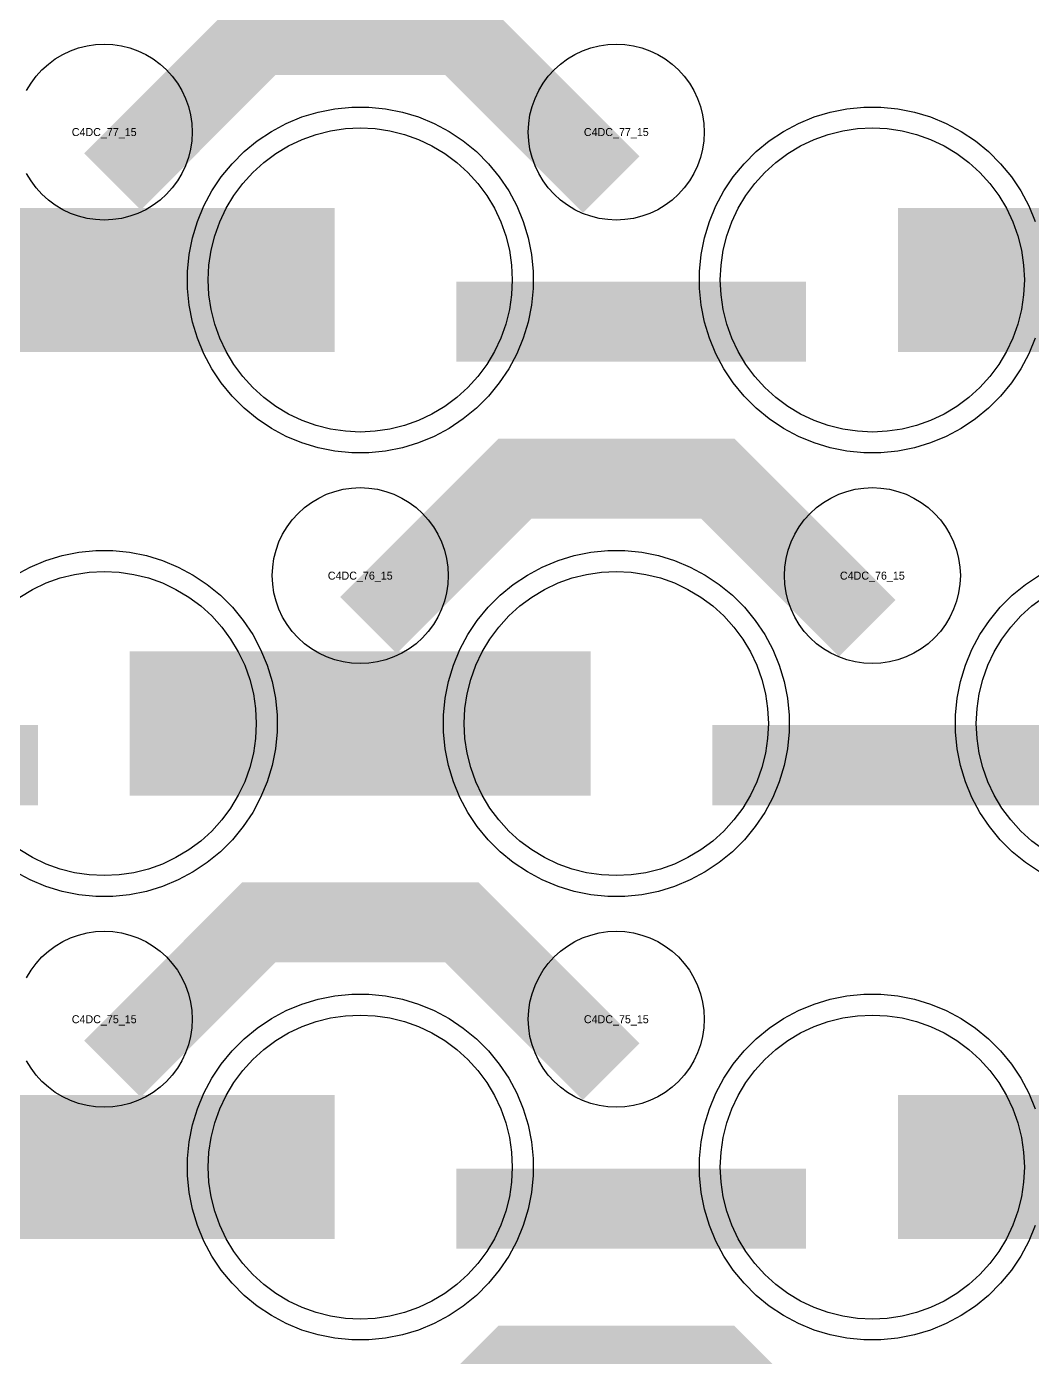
# Model space of a CAD drawing. Extents: x -11880 to 11880, y -14992 to 14992.
# Drawn here: x -7224.2 to -6910, y -4506.7 to -4091 of the extents above; entities that cross this region are included whole.
import ezdxf
from ezdxf.enums import TextEntityAlignment as Align

# ---------------------------------------------------------------- set-up
doc = ezdxf.new("R2010")
doc.units = 0
doc.header["$MEASUREMENT"] = 0
for name, color, linetype in [('GDS_775_DT_237', 138, 'CONTINUOUS'), ('RDL1_FS', 34, 'CONTINUOUS'), ('RDL_BS', 160, 'CONTINUOUS')]:
    doc.layers.add(name, color=color, linetype=linetype)

msp = doc.modelspace()

# ---------------------------------------------------------------- linework, layer by layer
at = {"layer": 'RDL1_FS'}
for points in [[(-7120, -4217.639), (-7124.657, -4217.41), (-7129.268, -4216.726), (-7133.791, -4215.594), (-7138.181, -4214.022), (-7142.395, -4212.03), (-7146.395, -4209.632), (-7150.14, -4206.854), (-7153.594, -4203.724), (-7156.724, -4200.27), (-7159.502, -4196.525), (-7161.9, -4192.525), (-7163.892, -4188.311), (-7165.464, -4183.921), (-7166.596, -4179.398), (-7167.28, -4174.787), (-7167.509, -4170.13), (-7167.28, -4165.473), (-7166.596, -4160.862), (-7165.464, -4156.339), (-7163.892, -4151.949), (-7161.9, -4147.735), (-7159.502, -4143.735), (-7156.724, -4139.99), (-7153.594, -4136.536), (-7150.14, -4133.406), (-7146.395, -4130.628), (-7142.395, -4128.23), (-7138.181, -4126.238), (-7133.791, -4124.666), (-7129.268, -4123.534), (-7124.657, -4122.85), (-7120, -4122.621), (-7115.343, -4122.85), (-7110.732, -4123.534), (-7106.209, -4124.666), (-7101.819, -4126.238), (-7097.605, -4128.23), (-7093.605, -4130.628), (-7089.86, -4133.406), (-7086.406, -4136.536), (-7083.276, -4139.99), (-7080.498, -4143.735), (-7078.1, -4147.735), (-7076.108, -4151.949), (-7074.536, -4156.339), (-7073.404, -4160.862), (-7072.72, -4165.473), (-7072.491, -4170.13), (-7072.72, -4174.787), (-7073.404, -4179.398), (-7074.536, -4183.921), (-7076.108, -4188.311), (-7078.1, -4192.525), (-7080.498, -4196.525), (-7083.276, -4200.27), (-7086.406, -4203.724), (-7089.86, -4206.854), (-7093.605, -4209.632), (-7097.605, -4212.03), (-7101.819, -4214.022), (-7106.209, -4215.594), (-7110.732, -4216.726), (-7115.343, -4217.41)], [(-6960, -4217.639), (-6964.657, -4217.41), (-6969.268, -4216.726), (-6973.791, -4215.594), (-6978.181, -4214.022), (-6982.395, -4212.03), (-6986.395, -4209.632), (-6990.14, -4206.854), (-6993.594, -4203.724), (-6996.724, -4200.27), (-6999.502, -4196.525), (-7001.9, -4192.525), (-7003.892, -4188.311), (-7005.464, -4183.921), (-7006.596, -4179.398), (-7007.28, -4174.787), (-7007.509, -4170.13), (-7007.28, -4165.473), (-7006.596, -4160.862), (-7005.464, -4156.339), (-7003.892, -4151.949), (-7001.9, -4147.735), (-6999.502, -4143.735), (-6996.724, -4139.99), (-6993.594, -4136.536), (-6990.14, -4133.406), (-6986.395, -4130.628), (-6982.395, -4128.23), (-6978.181, -4126.238), (-6973.791, -4124.666), (-6969.268, -4123.534), (-6964.657, -4122.85), (-6960, -4122.621), (-6955.343, -4122.85), (-6950.732, -4123.534), (-6946.209, -4124.666), (-6941.819, -4126.238), (-6937.605, -4128.23), (-6933.605, -4130.628), (-6929.86, -4133.406), (-6926.406, -4136.536), (-6923.276, -4139.99), (-6920.498, -4143.735), (-6918.1, -4147.735), (-6916.108, -4151.949), (-6914.536, -4156.339), (-6913.404, -4160.862), (-6912.72, -4165.473), (-6912.491, -4170.13), (-6912.72, -4174.787), (-6913.404, -4179.398), (-6914.536, -4183.921), (-6916.108, -4188.311), (-6918.1, -4192.525), (-6920.498, -4196.525), (-6923.276, -4200.27), (-6926.406, -4203.724), (-6929.86, -4206.854), (-6933.605, -4209.632), (-6937.605, -4212.03), (-6941.819, -4214.022), (-6946.209, -4215.594), (-6950.732, -4216.726), (-6955.343, -4217.41)]]:
    msp.add_lwpolyline(points, close=True, dxfattribs=at)
for points in [[(-7271.998, -4170.13, 45, 45, 0), (-7199.998, -4170.13, 45, 45, 0)], [(-7199.998, -4170.13, 45, 45, 0), (-7127.998, -4170.13, 45, 45, 0)], [(-6951.998, -4170.13, 45, 45, 0), (-6879.998, -4170.13, 45, 45, 0)]]:
    msp.add_lwpolyline(points, format="xyseb", dxfattribs=at)
at = {"layer": 'RDL1_FS', "color": 240, "true_color": 0xed1f24}
for points in [[(-7226.395, -4269.193), (-7222.395, -4266.795), (-7218.181, -4264.803), (-7213.791, -4263.231), (-7209.268, -4262.099), (-7204.657, -4261.415), (-7200, -4261.186), (-7195.343, -4261.415), (-7190.732, -4262.099), (-7186.209, -4263.231), (-7181.819, -4264.803), (-7177.605, -4266.795), (-7173.605, -4269.193), (-7169.86, -4271.971), (-7166.406, -4275.101), (-7163.276, -4278.555), (-7160.498, -4282.3), (-7158.1, -4286.3), (-7156.108, -4290.514), (-7154.536, -4294.904), (-7153.404, -4299.427), (-7152.72, -4304.038), (-7152.491, -4308.695), (-7152.72, -4313.352), (-7153.404, -4317.963), (-7154.536, -4322.486), (-7156.108, -4326.876), (-7158.1, -4331.09), (-7160.498, -4335.09), (-7163.276, -4338.835), (-7166.406, -4342.289), (-7169.86, -4345.419), (-7173.605, -4348.197), (-7177.605, -4350.595), (-7181.819, -4352.587), (-7186.209, -4354.159), (-7190.732, -4355.291), (-7195.343, -4355.975), (-7200, -4356.204), (-7204.657, -4355.975), (-7209.268, -4355.291), (-7213.791, -4354.159), (-7218.181, -4352.587), (-7222.395, -4350.595), (-7226.395, -4348.197)], [(-6906.395, -4348.197), (-6910.14, -4345.419), (-6913.594, -4342.289), (-6916.724, -4338.835), (-6919.502, -4335.09), (-6921.9, -4331.09), (-6923.892, -4326.876), (-6925.464, -4322.486), (-6926.596, -4317.963), (-6927.28, -4313.352), (-6927.509, -4308.695), (-6927.28, -4304.038), (-6926.596, -4299.427), (-6925.464, -4294.904), (-6923.892, -4290.514), (-6921.9, -4286.3), (-6919.502, -4282.3), (-6916.724, -4278.555), (-6913.594, -4275.101), (-6910.14, -4271.971), (-6906.395, -4269.193)]]:
    msp.add_lwpolyline(points, dxfattribs=at)
for points in [[(-7040, -4356.204), (-7044.657, -4355.975), (-7049.268, -4355.291), (-7053.791, -4354.159), (-7058.181, -4352.587), (-7062.395, -4350.595), (-7066.395, -4348.197), (-7070.14, -4345.419), (-7073.594, -4342.289), (-7076.724, -4338.835), (-7079.502, -4335.09), (-7081.9, -4331.09), (-7083.892, -4326.876), (-7085.464, -4322.486), (-7086.596, -4317.963), (-7087.28, -4313.352), (-7087.509, -4308.695), (-7087.28, -4304.038), (-7086.596, -4299.427), (-7085.464, -4294.904), (-7083.892, -4290.514), (-7081.9, -4286.3), (-7079.502, -4282.3), (-7076.724, -4278.555), (-7073.594, -4275.101), (-7070.14, -4271.971), (-7066.395, -4269.193), (-7062.395, -4266.795), (-7058.181, -4264.803), (-7053.791, -4263.231), (-7049.268, -4262.099), (-7044.657, -4261.415), (-7040, -4261.186), (-7035.343, -4261.415), (-7030.732, -4262.099), (-7026.209, -4263.231), (-7021.819, -4264.803), (-7017.605, -4266.795), (-7013.605, -4269.193), (-7009.86, -4271.971), (-7006.406, -4275.101), (-7003.276, -4278.555), (-7000.498, -4282.3), (-6998.1, -4286.3), (-6996.108, -4290.514), (-6994.536, -4294.904), (-6993.404, -4299.427), (-6992.72, -4304.038), (-6992.491, -4308.695), (-6992.72, -4313.352), (-6993.404, -4317.963), (-6994.536, -4322.486), (-6996.108, -4326.876), (-6998.1, -4331.09), (-7000.498, -4335.09), (-7003.276, -4338.835), (-7006.406, -4342.289), (-7009.86, -4345.419), (-7013.605, -4348.197), (-7017.605, -4350.595), (-7021.819, -4352.587), (-7026.209, -4354.159), (-7030.732, -4355.291), (-7035.343, -4355.975)], [(-7120, -4494.769), (-7124.657, -4494.54), (-7129.268, -4493.856), (-7133.791, -4492.724), (-7138.181, -4491.152), (-7142.395, -4489.16), (-7146.395, -4486.762), (-7150.14, -4483.984), (-7153.594, -4480.854), (-7156.724, -4477.4), (-7159.502, -4473.655), (-7161.9, -4469.655), (-7163.892, -4465.441), (-7165.464, -4461.051), (-7166.596, -4456.528), (-7167.28, -4451.917), (-7167.509, -4447.26), (-7167.28, -4442.603), (-7166.596, -4437.992), (-7165.464, -4433.469), (-7163.892, -4429.079), (-7161.9, -4424.865), (-7159.502, -4420.865), (-7156.724, -4417.12), (-7153.594, -4413.666), (-7150.14, -4410.536), (-7146.395, -4407.758), (-7142.395, -4405.36), (-7138.181, -4403.368), (-7133.791, -4401.796), (-7129.268, -4400.664), (-7124.657, -4399.98), (-7120, -4399.751), (-7115.343, -4399.98), (-7110.732, -4400.664), (-7106.209, -4401.796), (-7101.819, -4403.368), (-7097.605, -4405.36), (-7093.605, -4407.758), (-7089.86, -4410.536), (-7086.406, -4413.666), (-7083.276, -4417.12), (-7080.498, -4420.865), (-7078.1, -4424.865), (-7076.108, -4429.079), (-7074.536, -4433.469), (-7073.404, -4437.992), (-7072.72, -4442.603), (-7072.491, -4447.26), (-7072.72, -4451.917), (-7073.404, -4456.528), (-7074.536, -4461.051), (-7076.108, -4465.441), (-7078.1, -4469.655), (-7080.498, -4473.655), (-7083.276, -4477.4), (-7086.406, -4480.854), (-7089.86, -4483.984), (-7093.605, -4486.762), (-7097.605, -4489.16), (-7101.819, -4491.152), (-7106.209, -4492.724), (-7110.732, -4493.856), (-7115.343, -4494.54)], [(-6960, -4494.769), (-6964.657, -4494.54), (-6969.268, -4493.856), (-6973.791, -4492.724), (-6978.181, -4491.152), (-6982.395, -4489.16), (-6986.395, -4486.762), (-6990.14, -4483.984), (-6993.594, -4480.854), (-6996.724, -4477.4), (-6999.502, -4473.655), (-7001.9, -4469.655), (-7003.892, -4465.441), (-7005.464, -4461.051), (-7006.596, -4456.528), (-7007.28, -4451.917), (-7007.509, -4447.26), (-7007.28, -4442.603), (-7006.596, -4437.992), (-7005.464, -4433.469), (-7003.892, -4429.079), (-7001.9, -4424.865), (-6999.502, -4420.865), (-6996.724, -4417.12), (-6993.594, -4413.666), (-6990.14, -4410.536), (-6986.395, -4407.758), (-6982.395, -4405.36), (-6978.181, -4403.368), (-6973.791, -4401.796), (-6969.268, -4400.664), (-6964.657, -4399.98), (-6960, -4399.751), (-6955.343, -4399.98), (-6950.732, -4400.664), (-6946.209, -4401.796), (-6941.819, -4403.368), (-6937.605, -4405.36), (-6933.605, -4407.758), (-6929.86, -4410.536), (-6926.406, -4413.666), (-6923.276, -4417.12), (-6920.498, -4420.865), (-6918.1, -4424.865), (-6916.108, -4429.079), (-6914.536, -4433.469), (-6913.404, -4437.992), (-6912.72, -4442.603), (-6912.491, -4447.26), (-6912.72, -4451.917), (-6913.404, -4456.528), (-6914.536, -4461.051), (-6916.108, -4465.441), (-6918.1, -4469.655), (-6920.498, -4473.655), (-6923.276, -4477.4), (-6926.406, -4480.854), (-6929.86, -4483.984), (-6933.605, -4486.762), (-6937.605, -4489.16), (-6941.819, -4491.152), (-6946.209, -4492.724), (-6950.732, -4493.856), (-6955.343, -4494.54)]]:
    msp.add_lwpolyline(points, close=True, dxfattribs=at)
for points in [[(-7191.998, -4308.695, 45, 45, 0), (-7119.998, -4308.695, 45, 45, 0)], [(-7119.998, -4308.695, 45, 45, 0), (-7047.998, -4308.695, 45, 45, 0)], [(-7271.998, -4447.26, 45, 45, 0), (-7199.998, -4447.26, 45, 45, 0)], [(-7199.998, -4447.26, 45, 45, 0), (-7127.998, -4447.26, 45, 45, 0)], [(-6951.998, -4447.26, 45, 45, 0), (-6879.998, -4447.26, 45, 45, 0)]]:
    msp.add_lwpolyline(points, format="xyseb", dxfattribs=at)
at = {"layer": 'RDL_BS'}
for points in [[(-7197.438, -4139.444, 25, 25, 0), (-7151.623, -4093.629, 25, 25, 0), (-7118.07, -4093.629, 25, 25, 0)], [(-7041.599, -4140.343, 25, 25, 0), (-7088.313, -4093.629, 25, 25, 0), (-7118.071, -4093.629, 25, 25, 0)], [(-7089.984, -4183.143, 25, 25, 0), (-6980.719, -4183.143, 25, 25, 0)], [(-7117.438, -4278.009, 25, 25, 0), (-7071.623, -4232.194, 25, 25, 0), (-7038.07, -4232.194, 25, 25, 0)], [(-6961.599, -4278.908, 25, 25, 0), (-7008.313, -4232.194, 25, 25, 0), (-7038.071, -4232.194, 25, 25, 0)], [(-7197.438, -4416.574, 25, 25, 0), (-7151.623, -4370.759, 25, 25, 0), (-7118.07, -4370.759, 25, 25, 0)], [(-7041.599, -4417.473, 25, 25, 0), (-7088.313, -4370.759, 25, 25, 0), (-7118.071, -4370.759, 25, 25, 0)], [(-7117.438, -4555.139, 25, 25, 0), (-7071.623, -4509.324, 25, 25, 0), (-7038.07, -4509.324, 25, 25, 0)], [(-6961.599, -4556.038, 25, 25, 0), (-7008.313, -4509.324, 25, 25, 0), (-7038.071, -4509.324, 25, 25, 0)]]:
    msp.add_lwpolyline(points, format="xyseb", dxfattribs=at)
for points in [[(-7224.25, -4110.986), (-7222.857, -4108.662), (-7221.254, -4106.499), (-7219.442, -4104.5), (-7217.443, -4102.688), (-7215.28, -4101.085), (-7212.956, -4099.692), (-7210.519, -4098.54), (-7207.984, -4097.633), (-7205.365, -4096.976), (-7202.693, -4096.58), (-7200, -4096.448), (-7197.307, -4096.58), (-7194.635, -4096.976), (-7192.016, -4097.633), (-7189.481, -4098.54), (-7187.044, -4099.692), (-7184.72, -4101.085), (-7182.557, -4102.688), (-7180.558, -4104.5), (-7178.746, -4106.499), (-7177.143, -4108.662), (-7175.75, -4110.986), (-7174.598, -4113.423), (-7173.691, -4115.958), (-7173.034, -4118.577), (-7172.638, -4121.249), (-7172.506, -4123.942), (-7172.638, -4126.635), (-7173.034, -4129.307), (-7173.691, -4131.926), (-7174.598, -4134.461), (-7175.75, -4136.898), (-7177.143, -4139.222), (-7178.746, -4141.385), (-7180.558, -4143.384), (-7182.557, -4145.196), (-7184.72, -4146.799), (-7187.044, -4148.192), (-7189.481, -4149.344), (-7192.016, -4150.251), (-7194.635, -4150.908), (-7197.307, -4151.304), (-7200, -4151.436), (-7202.693, -4151.304), (-7205.365, -4150.908), (-7207.984, -4150.251), (-7210.519, -4149.344), (-7212.956, -4148.192), (-7215.28, -4146.799), (-7217.443, -4145.196), (-7219.442, -4143.384), (-7221.254, -4141.385), (-7222.857, -4139.222), (-7224.25, -4136.898)], [(-6909.094, -4188.335), (-6911.125, -4193.245), (-6913.617, -4197.907), (-6916.564, -4202.321), (-6919.926, -4206.422), (-6923.708, -4210.204), (-6927.809, -4213.566), (-6932.223, -4216.513), (-6936.885, -4219.005), (-6941.795, -4221.036), (-6946.835, -4222.567), (-6952.062, -4223.613), (-6957.356, -4224.13), (-6962.644, -4224.13), (-6967.938, -4223.613), (-6973.165, -4222.567), (-6978.205, -4221.036), (-6983.115, -4219.005), (-6987.777, -4216.513), (-6992.191, -4213.566), (-6996.292, -4210.204), (-7000.074, -4206.422), (-7003.436, -4202.321), (-7006.383, -4197.907), (-7008.875, -4193.245), (-7010.906, -4188.335), (-7012.437, -4183.295), (-7013.483, -4178.068), (-7014, -4172.774), (-7014, -4167.486), (-7013.483, -4162.192), (-7012.437, -4156.965), (-7010.906, -4151.925), (-7008.875, -4147.015), (-7006.383, -4142.353), (-7003.436, -4137.939), (-7000.074, -4133.838), (-6996.292, -4130.056), (-6992.191, -4126.694), (-6987.777, -4123.747), (-6983.115, -4121.255), (-6978.205, -4119.224), (-6973.165, -4117.693), (-6967.938, -4116.647), (-6962.644, -4116.13), (-6957.356, -4116.13), (-6952.062, -4116.647), (-6946.835, -4117.693), (-6941.795, -4119.224), (-6936.885, -4121.255), (-6932.223, -4123.747), (-6927.809, -4126.694), (-6923.708, -4130.056), (-6919.926, -4133.838), (-6916.564, -4137.939), (-6913.617, -4142.353), (-6911.125, -4147.015), (-6909.094, -4151.925)], [(-7224.25, -4388.116), (-7222.857, -4385.792), (-7221.254, -4383.629), (-7219.442, -4381.63), (-7217.443, -4379.818), (-7215.28, -4378.215), (-7212.956, -4376.822), (-7210.519, -4375.67), (-7207.984, -4374.763), (-7205.365, -4374.106), (-7202.693, -4373.71), (-7200, -4373.578), (-7197.307, -4373.71), (-7194.635, -4374.106), (-7192.016, -4374.763), (-7189.481, -4375.67), (-7187.044, -4376.822), (-7184.72, -4378.215), (-7182.557, -4379.818), (-7180.558, -4381.63), (-7178.746, -4383.629), (-7177.143, -4385.792), (-7175.75, -4388.116), (-7174.598, -4390.553), (-7173.691, -4393.088), (-7173.034, -4395.707), (-7172.638, -4398.379), (-7172.506, -4401.072), (-7172.638, -4403.765), (-7173.034, -4406.437), (-7173.691, -4409.056), (-7174.598, -4411.591), (-7175.75, -4414.028), (-7177.143, -4416.352), (-7178.746, -4418.515), (-7180.558, -4420.514), (-7182.557, -4422.326), (-7184.72, -4423.929), (-7187.044, -4425.322), (-7189.481, -4426.474), (-7192.016, -4427.381), (-7194.635, -4428.038), (-7197.307, -4428.434), (-7200, -4428.566), (-7202.693, -4428.434), (-7205.365, -4428.038), (-7207.984, -4427.381), (-7210.519, -4426.474), (-7212.956, -4425.322), (-7215.28, -4423.929), (-7217.443, -4422.326), (-7219.442, -4420.514), (-7221.254, -4418.515), (-7222.857, -4416.352), (-7224.25, -4414.028)]]:
    msp.add_lwpolyline(points, dxfattribs=at)
for points in [[(-7040, -4151.436), (-7042.693, -4151.304), (-7045.365, -4150.908), (-7047.984, -4150.251), (-7050.519, -4149.344), (-7052.956, -4148.192), (-7055.28, -4146.799), (-7057.443, -4145.196), (-7059.442, -4143.384), (-7061.254, -4141.385), (-7062.857, -4139.222), (-7064.25, -4136.898), (-7065.402, -4134.461), (-7066.309, -4131.926), (-7066.966, -4129.307), (-7067.362, -4126.635), (-7067.494, -4123.942), (-7067.362, -4121.249), (-7066.966, -4118.577), (-7066.309, -4115.958), (-7065.402, -4113.423), (-7064.25, -4110.986), (-7062.857, -4108.662), (-7061.254, -4106.499), (-7059.442, -4104.5), (-7057.443, -4102.688), (-7055.28, -4101.085), (-7052.956, -4099.692), (-7050.519, -4098.54), (-7047.984, -4097.633), (-7045.365, -4096.976), (-7042.693, -4096.58), (-7040, -4096.448), (-7037.307, -4096.58), (-7034.635, -4096.976), (-7032.016, -4097.633), (-7029.481, -4098.54), (-7027.044, -4099.692), (-7024.72, -4101.085), (-7022.557, -4102.688), (-7020.558, -4104.5), (-7018.746, -4106.499), (-7017.143, -4108.662), (-7015.75, -4110.986), (-7014.598, -4113.423), (-7013.691, -4115.958), (-7013.034, -4118.577), (-7012.638, -4121.249), (-7012.506, -4123.942), (-7012.638, -4126.635), (-7013.034, -4129.307), (-7013.691, -4131.926), (-7014.598, -4134.461), (-7015.75, -4136.898), (-7017.143, -4139.222), (-7018.746, -4141.385), (-7020.558, -4143.384), (-7022.557, -4145.196), (-7024.72, -4146.799), (-7027.044, -4148.192), (-7029.481, -4149.344), (-7032.016, -4150.251), (-7034.635, -4150.908), (-7037.307, -4151.304)], [(-7122.644, -4224.13), (-7127.938, -4223.613), (-7133.165, -4222.567), (-7138.205, -4221.036), (-7143.115, -4219.005), (-7147.777, -4216.513), (-7152.191, -4213.566), (-7156.292, -4210.204), (-7160.074, -4206.422), (-7163.436, -4202.321), (-7166.383, -4197.907), (-7168.875, -4193.245), (-7170.906, -4188.335), (-7172.437, -4183.295), (-7173.483, -4178.068), (-7174, -4172.774), (-7174, -4167.486), (-7173.483, -4162.192), (-7172.437, -4156.965), (-7170.906, -4151.925), (-7168.875, -4147.015), (-7166.383, -4142.353), (-7163.436, -4137.939), (-7160.074, -4133.838), (-7156.292, -4130.056), (-7152.191, -4126.694), (-7147.777, -4123.747), (-7143.115, -4121.255), (-7138.205, -4119.224), (-7133.165, -4117.693), (-7127.938, -4116.647), (-7122.644, -4116.13), (-7117.356, -4116.13), (-7112.062, -4116.647), (-7106.835, -4117.693), (-7101.795, -4119.224), (-7096.885, -4121.255), (-7092.223, -4123.747), (-7087.809, -4126.694), (-7083.708, -4130.056), (-7079.926, -4133.838), (-7076.564, -4137.939), (-7073.617, -4142.353), (-7071.125, -4147.015), (-7069.094, -4151.925), (-7067.563, -4156.965), (-7066.517, -4162.192), (-7066, -4167.486), (-7066, -4172.774), (-7066.517, -4178.068), (-7067.563, -4183.295), (-7069.094, -4188.335), (-7071.125, -4193.245), (-7073.617, -4197.907), (-7076.564, -4202.321), (-7079.926, -4206.422), (-7083.708, -4210.204), (-7087.809, -4213.566), (-7092.223, -4216.513), (-7096.885, -4219.005), (-7101.795, -4221.036), (-7106.835, -4222.567), (-7112.062, -4223.613), (-7117.356, -4224.13)], [(-7120, -4290.001), (-7122.693, -4289.869), (-7125.365, -4289.473), (-7127.984, -4288.816), (-7130.519, -4287.909), (-7132.956, -4286.757), (-7135.28, -4285.364), (-7137.443, -4283.761), (-7139.442, -4281.949), (-7141.254, -4279.95), (-7142.857, -4277.787), (-7144.25, -4275.463), (-7145.402, -4273.026), (-7146.309, -4270.491), (-7146.966, -4267.872), (-7147.362, -4265.2), (-7147.494, -4262.507), (-7147.362, -4259.814), (-7146.966, -4257.142), (-7146.309, -4254.523), (-7145.402, -4251.988), (-7144.25, -4249.551), (-7142.857, -4247.227), (-7141.254, -4245.064), (-7139.442, -4243.065), (-7137.443, -4241.253), (-7135.28, -4239.65), (-7132.956, -4238.257), (-7130.519, -4237.105), (-7127.984, -4236.198), (-7125.365, -4235.541), (-7122.693, -4235.145), (-7120, -4235.013), (-7117.307, -4235.145), (-7114.635, -4235.541), (-7112.016, -4236.198), (-7109.481, -4237.105), (-7107.044, -4238.257), (-7104.72, -4239.65), (-7102.557, -4241.253), (-7100.558, -4243.065), (-7098.746, -4245.064), (-7097.143, -4247.227), (-7095.75, -4249.551), (-7094.598, -4251.988), (-7093.691, -4254.523), (-7093.034, -4257.142), (-7092.638, -4259.814), (-7092.506, -4262.507), (-7092.638, -4265.2), (-7093.034, -4267.872), (-7093.691, -4270.491), (-7094.598, -4273.026), (-7095.75, -4275.463), (-7097.143, -4277.787), (-7098.746, -4279.95), (-7100.558, -4281.949), (-7102.557, -4283.761), (-7104.72, -4285.364), (-7107.044, -4286.757), (-7109.481, -4287.909), (-7112.016, -4288.816), (-7114.635, -4289.473), (-7117.307, -4289.869)], [(-6960, -4290.001), (-6962.693, -4289.869), (-6965.365, -4289.473), (-6967.984, -4288.816), (-6970.519, -4287.909), (-6972.956, -4286.757), (-6975.28, -4285.364), (-6977.443, -4283.761), (-6979.442, -4281.949), (-6981.254, -4279.95), (-6982.857, -4277.787), (-6984.25, -4275.463), (-6985.402, -4273.026), (-6986.309, -4270.491), (-6986.966, -4267.872), (-6987.362, -4265.2), (-6987.494, -4262.507), (-6987.362, -4259.814), (-6986.966, -4257.142), (-6986.309, -4254.523), (-6985.402, -4251.988), (-6984.25, -4249.551), (-6982.857, -4247.227), (-6981.254, -4245.064), (-6979.442, -4243.065), (-6977.443, -4241.253), (-6975.28, -4239.65), (-6972.956, -4238.257), (-6970.519, -4237.105), (-6967.984, -4236.198), (-6965.365, -4235.541), (-6962.693, -4235.145), (-6960, -4235.013), (-6957.307, -4235.145), (-6954.635, -4235.541), (-6952.016, -4236.198), (-6949.481, -4237.105), (-6947.044, -4238.257), (-6944.72, -4239.65), (-6942.557, -4241.253), (-6940.558, -4243.065), (-6938.746, -4245.064), (-6937.143, -4247.227), (-6935.75, -4249.551), (-6934.598, -4251.988), (-6933.691, -4254.523), (-6933.034, -4257.142), (-6932.638, -4259.814), (-6932.506, -4262.507), (-6932.638, -4265.2), (-6933.034, -4267.872), (-6933.691, -4270.491), (-6934.598, -4273.026), (-6935.75, -4275.463), (-6937.143, -4277.787), (-6938.746, -4279.95), (-6940.558, -4281.949), (-6942.557, -4283.761), (-6944.72, -4285.364), (-6947.044, -4286.757), (-6949.481, -4287.909), (-6952.016, -4288.816), (-6954.635, -4289.473), (-6957.307, -4289.869)], [(-7040, -4428.566), (-7042.693, -4428.434), (-7045.365, -4428.038), (-7047.984, -4427.381), (-7050.519, -4426.474), (-7052.956, -4425.322), (-7055.28, -4423.929), (-7057.443, -4422.326), (-7059.442, -4420.514), (-7061.254, -4418.515), (-7062.857, -4416.352), (-7064.25, -4414.028), (-7065.402, -4411.591), (-7066.309, -4409.056), (-7066.966, -4406.437), (-7067.362, -4403.765), (-7067.494, -4401.072), (-7067.362, -4398.379), (-7066.966, -4395.707), (-7066.309, -4393.088), (-7065.402, -4390.553), (-7064.25, -4388.116), (-7062.857, -4385.792), (-7061.254, -4383.629), (-7059.442, -4381.63), (-7057.443, -4379.818), (-7055.28, -4378.215), (-7052.956, -4376.822), (-7050.519, -4375.67), (-7047.984, -4374.763), (-7045.365, -4374.106), (-7042.693, -4373.71), (-7040, -4373.578), (-7037.307, -4373.71), (-7034.635, -4374.106), (-7032.016, -4374.763), (-7029.481, -4375.67), (-7027.044, -4376.822), (-7024.72, -4378.215), (-7022.557, -4379.818), (-7020.558, -4381.63), (-7018.746, -4383.629), (-7017.143, -4385.792), (-7015.75, -4388.116), (-7014.598, -4390.553), (-7013.691, -4393.088), (-7013.034, -4395.707), (-7012.638, -4398.379), (-7012.506, -4401.072), (-7012.638, -4403.765), (-7013.034, -4406.437), (-7013.691, -4409.056), (-7014.598, -4411.591), (-7015.75, -4414.028), (-7017.143, -4416.352), (-7018.746, -4418.515), (-7020.558, -4420.514), (-7022.557, -4422.326), (-7024.72, -4423.929), (-7027.044, -4425.322), (-7029.481, -4426.474), (-7032.016, -4427.381), (-7034.635, -4428.038), (-7037.307, -4428.434)]]:
    msp.add_lwpolyline(points, close=True, dxfattribs=at)
at = {"layer": 'RDL_BS', "color": 240, "true_color": 0xed1f24}
for points in [[(-7227.777, -4262.312), (-7223.115, -4259.82), (-7218.205, -4257.789), (-7213.165, -4256.258), (-7207.938, -4255.212), (-7202.644, -4254.695), (-7197.356, -4254.695), (-7192.062, -4255.212), (-7186.835, -4256.258), (-7181.795, -4257.789), (-7176.885, -4259.82), (-7172.223, -4262.312), (-7167.809, -4265.259), (-7163.708, -4268.621), (-7159.926, -4272.403), (-7156.564, -4276.504), (-7153.617, -4280.918), (-7151.125, -4285.58), (-7149.094, -4290.49), (-7147.563, -4295.53), (-7146.517, -4300.757), (-7146, -4306.051), (-7146, -4311.339), (-7146.517, -4316.633), (-7147.563, -4321.86), (-7149.094, -4326.9), (-7151.125, -4331.81), (-7153.617, -4336.472), (-7156.564, -4340.886), (-7159.926, -4344.987), (-7163.708, -4348.769), (-7167.809, -4352.131), (-7172.223, -4355.078), (-7176.885, -4357.57), (-7181.795, -4359.601), (-7186.835, -4361.132), (-7192.062, -4362.178), (-7197.356, -4362.695), (-7202.644, -4362.695), (-7207.938, -4362.178), (-7213.165, -4361.132), (-7218.205, -4359.601), (-7223.115, -4357.57), (-7227.777, -4355.078)], [(-6907.777, -4355.078), (-6912.191, -4352.131), (-6916.292, -4348.769), (-6920.074, -4344.987), (-6923.436, -4340.886), (-6926.383, -4336.472), (-6928.875, -4331.81), (-6930.906, -4326.9), (-6932.437, -4321.86), (-6933.483, -4316.633), (-6934, -4311.339), (-6934, -4306.051), (-6933.483, -4300.757), (-6932.437, -4295.53), (-6930.906, -4290.49), (-6928.875, -4285.58), (-6926.383, -4280.918), (-6923.436, -4276.504), (-6920.074, -4272.403), (-6916.292, -4268.621), (-6912.191, -4265.259), (-6907.777, -4262.312)], [(-6909.094, -4465.465), (-6911.125, -4470.375), (-6913.617, -4475.037), (-6916.564, -4479.451), (-6919.926, -4483.552), (-6923.708, -4487.334), (-6927.809, -4490.696), (-6932.223, -4493.643), (-6936.885, -4496.135), (-6941.795, -4498.166), (-6946.835, -4499.697), (-6952.062, -4500.743), (-6957.356, -4501.26), (-6962.644, -4501.26), (-6967.938, -4500.743), (-6973.165, -4499.697), (-6978.205, -4498.166), (-6983.115, -4496.135), (-6987.777, -4493.643), (-6992.191, -4490.696), (-6996.292, -4487.334), (-7000.074, -4483.552), (-7003.436, -4479.451), (-7006.383, -4475.037), (-7008.875, -4470.375), (-7010.906, -4465.465), (-7012.437, -4460.425), (-7013.483, -4455.198), (-7014, -4449.904), (-7014, -4444.616), (-7013.483, -4439.322), (-7012.437, -4434.095), (-7010.906, -4429.055), (-7008.875, -4424.145), (-7006.383, -4419.483), (-7003.436, -4415.069), (-7000.074, -4410.968), (-6996.292, -4407.186), (-6992.191, -4403.824), (-6987.777, -4400.877), (-6983.115, -4398.385), (-6978.205, -4396.354), (-6973.165, -4394.823), (-6967.938, -4393.777), (-6962.644, -4393.26), (-6957.356, -4393.26), (-6952.062, -4393.777), (-6946.835, -4394.823), (-6941.795, -4396.354), (-6936.885, -4398.385), (-6932.223, -4400.877), (-6927.809, -4403.824), (-6923.708, -4407.186), (-6919.926, -4410.968), (-6916.564, -4415.069), (-6913.617, -4419.483), (-6911.125, -4424.145), (-6909.094, -4429.055)]]:
    msp.add_lwpolyline(points, dxfattribs=at)
for points in [[(-7042.644, -4362.695), (-7047.938, -4362.178), (-7053.165, -4361.132), (-7058.205, -4359.601), (-7063.115, -4357.57), (-7067.777, -4355.078), (-7072.191, -4352.131), (-7076.292, -4348.769), (-7080.074, -4344.987), (-7083.436, -4340.886), (-7086.383, -4336.472), (-7088.875, -4331.81), (-7090.906, -4326.9), (-7092.437, -4321.86), (-7093.483, -4316.633), (-7094, -4311.339), (-7094, -4306.051), (-7093.483, -4300.757), (-7092.437, -4295.53), (-7090.906, -4290.49), (-7088.875, -4285.58), (-7086.383, -4280.918), (-7083.436, -4276.504), (-7080.074, -4272.403), (-7076.292, -4268.621), (-7072.191, -4265.259), (-7067.777, -4262.312), (-7063.115, -4259.82), (-7058.205, -4257.789), (-7053.165, -4256.258), (-7047.938, -4255.212), (-7042.644, -4254.695), (-7037.356, -4254.695), (-7032.062, -4255.212), (-7026.835, -4256.258), (-7021.795, -4257.789), (-7016.885, -4259.82), (-7012.223, -4262.312), (-7007.809, -4265.259), (-7003.708, -4268.621), (-6999.926, -4272.403), (-6996.564, -4276.504), (-6993.617, -4280.918), (-6991.125, -4285.58), (-6989.094, -4290.49), (-6987.563, -4295.53), (-6986.517, -4300.757), (-6986, -4306.051), (-6986, -4311.339), (-6986.517, -4316.633), (-6987.563, -4321.86), (-6989.094, -4326.9), (-6991.125, -4331.81), (-6993.617, -4336.472), (-6996.564, -4340.886), (-6999.926, -4344.987), (-7003.708, -4348.769), (-7007.809, -4352.131), (-7012.223, -4355.078), (-7016.885, -4357.57), (-7021.795, -4359.601), (-7026.835, -4361.132), (-7032.062, -4362.178), (-7037.356, -4362.695)], [(-7122.644, -4501.26), (-7127.938, -4500.743), (-7133.165, -4499.697), (-7138.205, -4498.166), (-7143.115, -4496.135), (-7147.777, -4493.643), (-7152.191, -4490.696), (-7156.292, -4487.334), (-7160.074, -4483.552), (-7163.436, -4479.451), (-7166.383, -4475.037), (-7168.875, -4470.375), (-7170.906, -4465.465), (-7172.437, -4460.425), (-7173.483, -4455.198), (-7174, -4449.904), (-7174, -4444.616), (-7173.483, -4439.322), (-7172.437, -4434.095), (-7170.906, -4429.055), (-7168.875, -4424.145), (-7166.383, -4419.483), (-7163.436, -4415.069), (-7160.074, -4410.968), (-7156.292, -4407.186), (-7152.191, -4403.824), (-7147.777, -4400.877), (-7143.115, -4398.385), (-7138.205, -4396.354), (-7133.165, -4394.823), (-7127.938, -4393.777), (-7122.644, -4393.26), (-7117.356, -4393.26), (-7112.062, -4393.777), (-7106.835, -4394.823), (-7101.795, -4396.354), (-7096.885, -4398.385), (-7092.223, -4400.877), (-7087.809, -4403.824), (-7083.708, -4407.186), (-7079.926, -4410.968), (-7076.564, -4415.069), (-7073.617, -4419.483), (-7071.125, -4424.145), (-7069.094, -4429.055), (-7067.563, -4434.095), (-7066.517, -4439.322), (-7066, -4444.616), (-7066, -4449.904), (-7066.517, -4455.198), (-7067.563, -4460.425), (-7069.094, -4465.465), (-7071.125, -4470.375), (-7073.617, -4475.037), (-7076.564, -4479.451), (-7079.926, -4483.552), (-7083.708, -4487.334), (-7087.809, -4490.696), (-7092.223, -4493.643), (-7096.885, -4496.135), (-7101.795, -4498.166), (-7106.835, -4499.697), (-7112.062, -4500.743), (-7117.356, -4501.26)]]:
    msp.add_lwpolyline(points, close=True, dxfattribs=at)
for points in [[(-7329.984, -4321.708, 25, 25, 0), (-7220.719, -4321.708, 25, 25, 0)], [(-7009.984, -4321.708, 25, 25, 0), (-6900.719, -4321.708, 25, 25, 0)], [(-7089.984, -4460.273, 25, 25, 0), (-6980.719, -4460.273, 25, 25, 0)]]:
    msp.add_lwpolyline(points, format="xyseb", dxfattribs=at)

# ---------------------------------------------------------------- texts
at = {"layer": 'GDS_775_DT_237'}
for s, p in [('C4DC_77_15', (-7200, -4123.942)), ('C4DC_77_15', (-7200, -4123.942)), ('C4DC_77_15', (-7040, -4123.942)), ('C4DC_77_15', (-7040, -4123.942)), ('C4DC_76_15', (-7120, -4262.507)), ('C4DC_76_15', (-7120, -4262.507)), ('C4DC_76_15', (-6960, -4262.507)), ('C4DC_76_15', (-6960, -4262.507)), ('C4DC_75_15', (-7200, -4401.072)), ('C4DC_75_15', (-7200, -4401.072)), ('C4DC_75_15', (-7040, -4401.072)), ('C4DC_75_15', (-7040, -4401.072))]:
    msp.add_text(s, height=2.5, dxfattribs=at).set_placement(p, align=Align.MIDDLE_CENTER)

doc.saveas('drawing.dxf')
